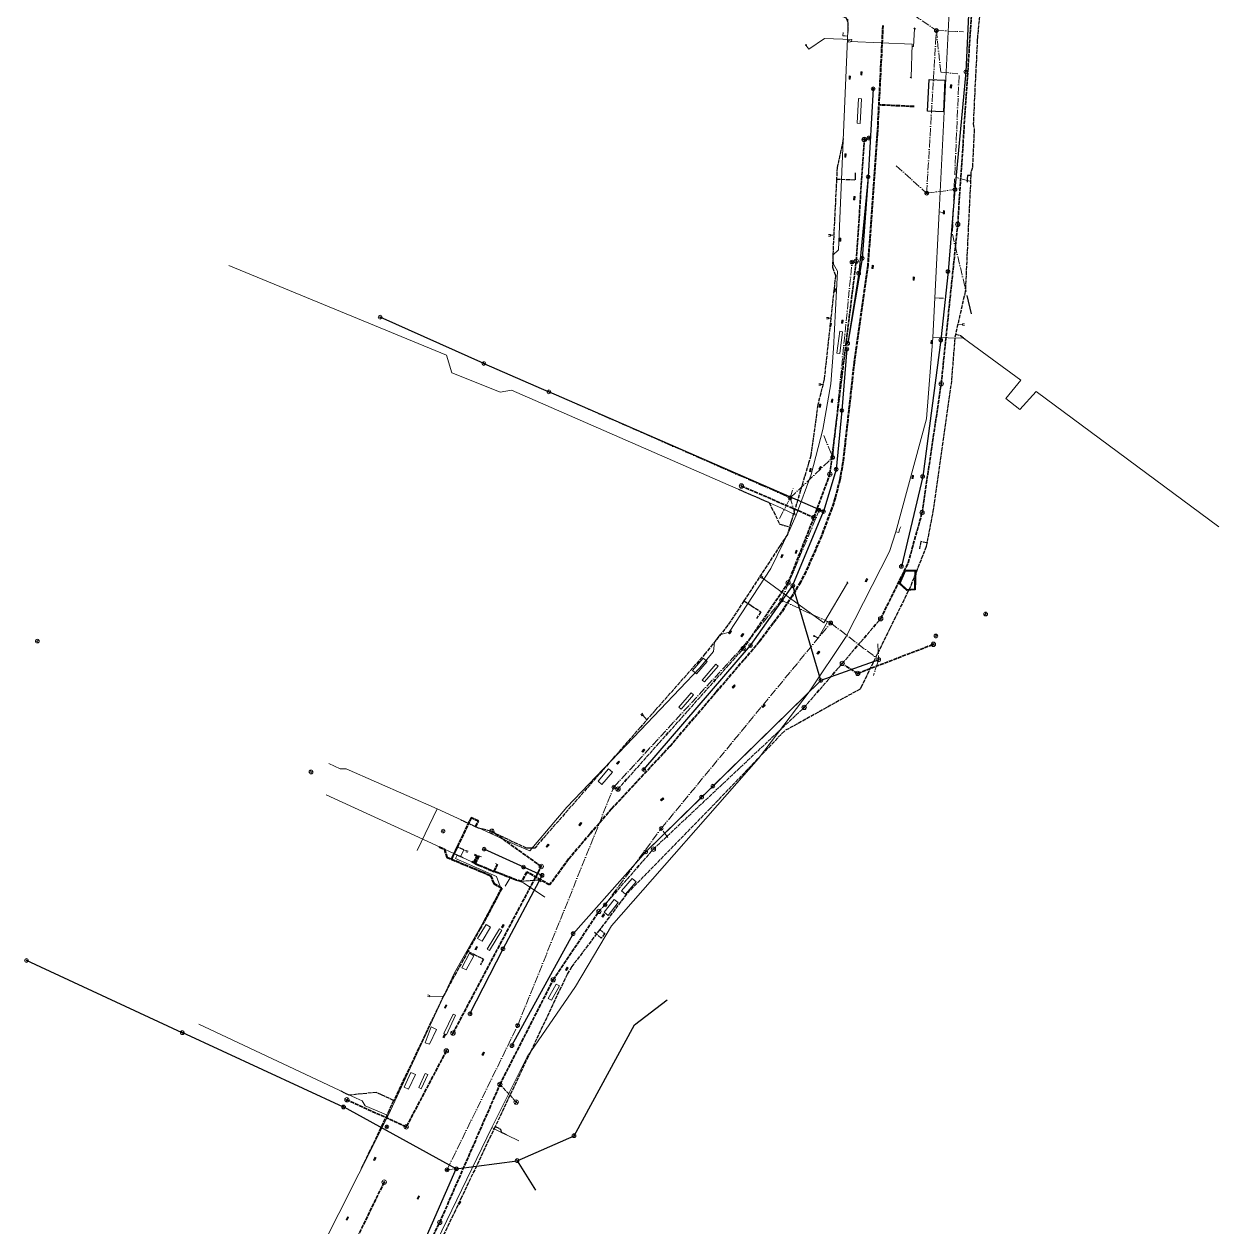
# Model space of a CAD drawing. Header units: metres. Extents: x 105014 to 106600, y 111320 to 118146.
# Drawn here: x 105423.8 to 105805.1, y 113601.3 to 113985.4 of the extents above; entities that cross this region are included whole.
import ezdxf

# ---------------------------------------------------------------- set-up
doc = ezdxf.new("R2010")
doc.units = ezdxf.units.M
doc.linetypes.add('DASHDOT', pattern=[3.556, 2.54, -0.508, 0, -0.508])
doc.linetypes.add('DASHED', pattern=[1.524, 1.27, -0.254])
for name, color, linetype, lineweight in [('35-RH-ACUE-DOMICILIARIA', 152, 'CONTINUOUS', 9), ('35-RH-ACUE-MATRIZ-PJ', 150, 'DASHED', 40), ('35-RH-ACUE-MENOR-EXIST', 151, 'CONTINUOUS', 13), ('35-RH-ACUE-MENOR-PROY', 5, 'DASHED', 25), ('35-RH-ACUE-PJ-POZOS', 30, 'CONTINUOUS', 30), ('35-RH-PLUV-COLECTOR', 96, 'CONTINUOUS', 30), ('35-RH-PLUV-NODOS', 94, 'CONTINUOUS', 13), ('35-RH-PLUV-RETIRO', 8, 'DASHDOT', 13), ('35-RH-SUDS-ZONAS', 92, 'CONTINUOUS', 20), ('36-RH-SAN-COLECTOR-PROY', 6, 'DASHED', 35), ('36-RH-SAN-POZOS', 216, 'CONTINUOUS', 13)]:
    doc.layers.add(name, color=color, linetype=linetype, lineweight=lineweight)

# ---------------------------------------------------------------- blocks, each defined once
blk = doc.blocks.new('POZO_SAN')
for p, q in [((-0.5, 0), (0.5, 0)), ((0, -0.5), (0, 0.5))]:
    blk.add_line(p, q)
blk.add_circle((0, 0), 0.7)
blk = doc.blocks.new('POZO_PLUV')
for p, q in [((-0.42, -0.42), (0.42, 0.42)), ((-0.42, 0.42), (0.42, -0.42))]:
    blk.add_line(p, q)
blk.add_circle((0, 0), 0.6)
blk = doc.blocks.new('SUMIDERO')
for p, q in [((-0.25, -0.2), (-0.25, 0.2)), ((0, -0.2), (0, 0.2)), ((0.25, -0.2), (0.25, 0.2))]:
    blk.add_line(p, q)
blk.add_lwpolyline([(-0.5, -0.2), (0.5, -0.2), (0.5, 0.2), (-0.5, 0.2)], close=True)

msp = doc.modelspace()

# ---------------------------------------------------------------- linework, layer by layer
at = {"layer": '35-RH-ACUE-DOMICILIARIA'}
for points in [[(105707.1296, 113978.2194), (105707.6283, 113978.2105), (105707.963, 113983.8531)], [(105707.7853, 113984.0289), (105708.1408, 113983.6773)], [(105707.8577, 113984.1021), (105708.2132, 113983.7506)], [(105674.2381, 113977.3358), (105679.1875, 113980.7401), (105687.9088, 113980.3917), (105687.8823, 113979.8049)], [(105686.7579, 113979.8558), (105686.4976, 113979.8676)], [(105687.3828, 113979.5927), (105686.7441, 113979.6322), (105686.7724, 113980.09), (105687.4111, 113980.0505)], [(105706.8437, 113968.305), (105707.1502, 113978.933), (105687.3973, 113979.8269)], [(105673.0639, 113978.6157), (105673.5639, 113978.6074)], [(105673.0656, 113978.7186), (105673.5655, 113978.7104)], [(105673.3139, 113978.6115), (105674.2381, 113977.3358)], [(105706.5935, 113968.4075), (105706.949, 113968.056)], [(105706.6659, 113968.4807), (105707.0214, 113968.1292)], [(105680.4652, 113918.1159), (105681.1051, 113918.1297), (105681.115, 113917.6712), (105680.4752, 113917.6573)], [(105681.11, 113917.9005), (105682.176, 113917.9088)], [(105679.8366, 113891.6963), (105680.4761, 113891.6702), (105680.4574, 113891.2119), (105679.8179, 113891.238)], [(105680.4668, 113891.441), (105681.2105, 113891.4027)], [(105723.2418, 113889.4289), (105721.7645, 113889.4876)], [(105723.8665, 113889.1606), (105723.2277, 113889.2), (105723.2559, 113889.6578), (105723.8947, 113889.6184)], [(105677.4104, 113870.4754), (105678.0501, 113870.495), (105678.0641, 113870.0365), (105677.4244, 113870.017)], [(105678.0571, 113870.2657), (105678.7023, 113870.2795)], [(105658.6554, 113809.0932), (105658.8431, 113808.956)], [(105658.9717, 113809.1388), (105659.4951, 113808.7706), (105659.2312, 113808.3954), (105658.7078, 113808.7636)], [(105659.3599, 113808.5782), (105679.0451, 113794.1897), (105686.5463, 113806.9834)], [(105686.4787, 113807.2241), (105686.6138, 113806.7427)], [(105686.5779, 113807.2519), (105686.7129, 113806.7705)], [(105679.4444, 113794.8707), (105680.1824, 113794.44), (105677.1725, 113789.2423), (105675.9099, 113789.9862)], [(105675.7715, 113790.2185), (105675.8444, 113789.7239)], [(105675.8734, 113790.2335), (105675.9463, 113789.7389)], [(105620.9708, 113765.2838), (105621.3955, 113764.805), (105621.0524, 113764.5006), (105620.6277, 113764.9794)], [(105621.224, 113764.6528), (105622.505, 113763.1602)], [(105552.6129, 113675.3593), (105553.2175, 113675.1493), (105553.067, 113674.716), (105552.4624, 113674.926)], [(105553.1423, 113674.9327), (105557.5117, 113674.8139)]]:
    msp.add_lwpolyline(points, dxfattribs=at)
at = {"layer": '35-RH-ACUE-MATRIZ-PJ'}
for points in [[(105697.8287, 113984.9241), (105696.0573, 113950.2069), (105693.0321, 113908.2907), (105688.6926, 113877.3888), (105685.1125, 113845.4534), (105684.0791, 113839.7835), (105682.6136, 113834.0328), (105681.6135, 113830.8334), (105678.2327, 113821.8919), (105673.2704, 113810.5282), (105671.5191, 113807.1561), (105668.874, 113802.6796), (105665.575, 113797.6684), (105658.3947, 113788.1043), (105629.7754, 113754.6465), (105611.2469, 113734.751), (105601.3153, 113723.1855), (105597.5168, 113718.6616), (105591.5028, 113710.4652), (105584.2576, 113714.5486), (105582.5302, 113711.598), (105580.9366, 113712.0232), (105573.79, 113714.76)], [(105707.8663, 113959.0118), (105696.5326, 113959.5223)], [(105567.8792, 113729.0581), (105568.7556, 113730.896), (105566.4178, 113731.9488), (105565.8301, 113730.7099), (105562.4288, 113723.5394), (105561.9999, 113722.6397), (105561.4245, 113721.4337), (105560.9459, 113720.4154), (105560.5375, 113719.5525), (105560.1398, 113718.7139)], [(105556.284, 113722.6314), (105557.9066, 113721.8478), (105558.7074, 113719.3102), (105560.1398, 113718.7139), (105572.6307, 113713.5169), (105573.6643, 113710.9346), (105574.9809, 113710.1845), (105576.1942, 113709.4931), (105570.1591, 113698.0099)], [(105567.78, 113717.33), (105566.7, 113717.84)], [(105567.3307, 113717.5422), (105568.3981, 113719.8027)], [(105567.556, 113720.1578), (105568.3981, 113719.8027)], [(105568.8876, 113719.8074), (105567.78, 113717.33)], [(105567.78, 113717.33), (105568.94, 113716.82)], [(105568.94, 113716.82), (105573.79, 113714.76)], [(105573.79, 113714.76), (105574.8273, 113717.0378)]]:
    msp.add_lwpolyline(points, dxfattribs=at)
at = {"layer": '35-RH-ACUE-MENOR-EXIST'}
for points in [[(105719.99, 114008.56), (105715.81, 113925.45)], [(105686.72, 113986.93), (105686.64, 113983.19)], [(105670.17, 113828.57), (105674.93, 113841.52), (105678.66, 113855.89), (105681.23, 113870.5), (105682.14, 113881.77), (105683.39, 113906.47), (105682.07, 113908.73), (105681.93, 113911.55), (105683.7, 113913.28), (105686.64, 113983.19)], [(105686.5736, 113981.5294), (105685.8636, 113981.5794), (105685.1036, 113981.5994), (105685.1436, 113982.6994)], [(105715.81, 113925.45), (105714.42, 113897.91)], [(105715.81, 113925.45), (105717.3, 113925.13)], [(105665.31, 113830.94), (105579.3, 113868.49), (105575.74, 113867.81), (105575.5162, 113867.8999), (105560.25, 113874.03), (105558.58, 113879.68), (105489.15, 113908.29)], [(105714.42, 113897.91), (105713.75, 113885.31)], [(105714.42, 113897.91), (105715.79, 113897.87), (105717.18, 113897.82)], [(105713.75, 113885.31), (105711.79, 113859.34), (105701.94, 113823.25)], [(105713.75, 113885.31), (105723.5798, 113885.1155), (105741.8419, 113871.6199), (105737.1197, 113865.8351), (105741.5893, 113862.263), (105746.7397, 113868.0005), (105805.1092, 113824.8659)], [(105670.17, 113828.57), (105665.31, 113830.94)], [(105585.14, 113721.42), (105596.99, 113735.31), (105620.49, 113759.88), (105639.28, 113779.72), (105643.82, 113784.98), (105644.09, 113787.95), (105645.77, 113790.3), (105648.75, 113791.19), (105662.1, 113811.48), (105668.2, 113823.96), (105670.17, 113828.57)], [(105701.94, 113823.25), (105699.93, 113816.96), (105686.17, 113789.85), (105674.38, 113772.16), (105658.11, 113750.83), (105611.21, 113697.46)], [(105701.94, 113823.25), (105702.96, 113823), (105703.2, 113824.02), (105703.6, 113824.84)], [(105521.02, 113749.27), (105524.67, 113747.6), (105526.57, 113747.6), (105555.57, 113734.74)], [(105520.1763, 113739.2158), (105550.9825, 113725.0615), (105566.7, 113717.84)], [(105555.57, 113734.74), (105549.241, 113721.4844)], [(105555.57, 113734.74), (105580.38, 113723.36)], [(105565.2517, 113721.13), (105564.1291, 113721.6512), (105563.0758, 113719.5052)], [(105565.4425, 113721.2691), (105564.9232, 113721.4881)], [(105580.38, 113723.36), (105585.14, 113721.42)], [(105561.9574, 113720.0117), (105561.4278, 113718.9125), (105574.49, 113713.17), (105576.05, 113709.09), (105574.77, 113706.34)], [(105565.2783, 113720.8797), (105564.759, 113721.0986)], [(105567.78, 113717.33), (105566.7, 113717.84)], [(105567.3307, 113717.5422), (105568.3981, 113719.8027)], [(105567.556, 113720.1578), (105568.3981, 113719.8027)], [(105568.8876, 113719.8074), (105567.78, 113717.33)], [(105568.8876, 113719.8074), (105569.7392, 113719.4252)], [(105567.78, 113717.33), (105568.94, 113716.82)], [(105568.94, 113716.82), (105573.79, 113714.76)], [(105573.79, 113714.76), (105574.8273, 113717.0378)], [(105573.79, 113714.76), (105578.95, 113712.78)], [(105574.8273, 113717.0378), (105574.1722, 113717.3354)], [(105577.33, 113710.1), (105578.95, 113712.78)], [(105578.95, 113712.78), (105583.15, 113711.18)], [(105583.15, 113711.18), (105590.0045, 113706.5572)], [(105540, 113636.84), (105561.09, 113682.42), (105574.77, 113706.34)], [(105611.21, 113697.46), (105599.8, 113678.01), (105584.34, 113655.64), (105573.02, 113633.03)], [(105529.74, 113642.39), (105479.52, 113665.98)], [(105540, 113636.84), (105532.65, 113639.95), (105531.68, 113641.55), (105529.74, 113642.39)], [(105441.41, 113466.5), (105473.37, 113515.91), (105498.73, 113554.96), (105530.56, 113618.27), (105540, 113636.84)], [(105573.02, 113633.03), (105534.82, 113554.05)], [(105573.02, 113633.03), (105574.24, 113632.38), (105581.7011, 113628.8021)]]:
    msp.add_lwpolyline(points, dxfattribs=at)
at = {"layer": '35-RH-ACUE-MENOR-PROY'}
for points in [[(105731.4187, 114016.7899), (105728.028, 113981.1086), (105727.9867, 113980.2826), (105727.8323, 113977.0842), (105726.6892, 113953.5314), (105726.9974, 113951.7182), (105726.4346, 113939.5222), (105725.9422, 113938.1362), (105725.9112, 113936.9908), (105724.1511, 113899.9751), (105720.7822, 113885.1644), (105719.7752, 113871.5093), (105713.9404, 113830.3574), (105711.698, 113818.5596), (105706.6499, 113805.7313), (105700.1008, 113792.4003), (105691.1917, 113774.2351), (105690.5942, 113773.0167), (105666.412, 113759.6328), (105642.7772, 113734.9224), (105616.0584, 113707.5833), (105607.4793, 113696.2024), (105598.5721, 113684.3861), (105597.0873, 113681.9335), (105574.088, 113633.3271), (105563.5035, 113610.9568), (105561.442, 113606.5999), (105550.5746, 113584.2198)], [(105670.7185, 113995.1084), (105673.6126, 113994.0082), (105675.8066, 113991.5964), (105681.2247, 113989.3521), (105682.7335, 113988.7282), (105686.1169, 113987.3257), (105686.6968, 113985.8471), (105686.6577, 113984.2981), (105686.6142, 113982.5772)], [(105685.199, 113948.8157), (105685.1211, 113948.0189), (105683.2478, 113939.5388), (105683.0668, 113935.868), (105681.87, 113911.5971), (105681.791, 113907.691), (105682.7291, 113905.0894), (105679.113, 113871.9547), (105677.1048, 113863.8135), (105674.8583, 113847.6011), (105674.1232, 113845.1245), (105672.8795, 113840.9345), (105668.8812, 113827.4635), (105668.5123, 113826.2214), (105668.0875, 113824.7897), (105667.3762, 113822.3931), (105665.0694, 113818.875), (105653.5006, 113801.2317), (105648.3547, 113793.3839), (105641.1803, 113784.362), (105625.1899, 113766.2083), (105620.4576, 113760.8358), (105586.7508, 113722.2743), (105585.43, 113722.2723), (105584.1651, 113722.2703), (105579.63, 113724.2951), (105572.585, 113727.669), (105568.8226, 113728.6179), (105567.8792, 113729.0581), (105563.2647, 113731.2124)], [(105683.0668, 113935.868), (105689.1321, 113935.6082), (105689.145, 113936.808), (105689.1581, 113937.808)], [(105725.9101, 113936.9954), (105724.8583, 113937.0528), (105724.7979, 113935.8543), (105724.7476, 113934.8554)], [(105720.7822, 113885.1644), (105719.7752, 113871.5093), (105713.9404, 113830.3574), (105711.925, 113819.7536)], [(105721.0522, 113886.3514), (105722.6015, 113885.9281), (105723.979, 113884.8397)], [(105651.8065, 113836.7978), (105661.5541, 113832.5749), (105664.9196, 113825.709), (105666.4898, 113825.2533), (105668.0875, 113824.7897)], [(105711.9245, 113819.7537), (105709.9511, 113820.1022), (105709.4956, 113817.7547)], [(105653.5006, 113801.2317), (105655.846, 113799.7002), (105658.9194, 113797.6933), (105657.5192, 113795.5654)], [(105567.8792, 113729.0581), (105568.7556, 113730.896), (105566.4178, 113731.9488), (105565.8301, 113730.7099), (105562.4288, 113723.5394), (105561.9999, 113722.6397), (105561.4245, 113721.4337), (105560.9459, 113720.4154), (105560.5375, 113719.5525), (105560.1398, 113718.7139)], [(105556.284, 113722.6314), (105557.9066, 113721.8478), (105558.7074, 113719.3102), (105560.1398, 113718.7139), (105572.6307, 113713.5169), (105573.6643, 113710.9346), (105574.9809, 113710.1845), (105576.1942, 113709.4931), (105569.3208, 113696.415), (105565.4379, 113689.3217), (105557.6577, 113675.109), (105541.7115, 113641.6059), (105540.2593, 113638.5547), (105534.938, 113627.3735), (105534.1398, 113625.6976), (105532.6749, 113622.6199), (105531.245, 113619.6135)], [(105564.1291, 113721.6512), (105561.9999, 113722.6397)], [(105563.9209, 113719.0977), (105562.6728, 113719.6598), (105560.9459, 113720.4154)], [(105588.7673, 113711.5188), (105588.0638, 113712.0431), (105582.5302, 113711.598), (105580.9366, 113712.0232), (105574.8882, 113714.322)], [(105607.4735, 113696.2038), (105609.0872, 113695.0223), (105607.9822, 113693.5383), (105605.6756, 113695.4071)], [(105565.4379, 113689.3217), (105567.1203, 113688.4695), (105570.3653, 113686.8256), (105569.3903, 113684.8525)], [(105541.7115, 113641.6059), (105537.7904, 113643.4839), (105536.2026, 113644.244), (105527.5166, 113643.3648), (105524.9476, 113644.6186)], [(105574.088, 113633.3271), (105575.7635, 113632.5444), (105576.0108, 113631.5313), (105577.6019, 113630.7514)]]:
    msp.add_lwpolyline(points, dxfattribs=at)
at = {"layer": '35-RH-ACUE-PJ-POZOS'}
for points in [[(105712.5832, 113967.6513), (105717.6781, 113967.4231), (105717.2257, 113957.3232), (105712.1308, 113957.5515), (105712.5832, 113967.6513)], [(105708.3978, 113811.0234), (105708.1848, 113804.6553), (105705.4538, 113804.4418), (105703.0439, 113806.7566), (105704.8918, 113811.1009), (105708.3978, 113811.0234)], [(105708.0878, 113810.7302), (105707.8939, 113804.9335), (105705.5646, 113804.7514), (105703.401, 113806.8296), (105705.0883, 113810.7965), (105708.0878, 113810.7302)]]:
    msp.add_lwpolyline(points, close=True, dxfattribs=at)
at = {"layer": '35-RH-PLUV-COLECTOR'}
for points in [[(105725.6853, 113999.9349), (105724.299, 113970.1352)], [(105725.6853, 113999.9349), (105724.299, 113970.1352)], [(105724.299, 113970.1352), (105720.863, 113932.5512)], [(105724.299, 113970.1352), (105720.863, 113932.5512)], [(105694.7454, 113964.6758), (105693.133, 113936.5623)], [(105694.7454, 113964.6758), (105693.133, 113936.5623)], [(105693.133, 113936.5623), (105690.1407, 113905.7712)], [(105693.133, 113936.5623), (105691.2616, 113910.5455)], [(105720.863, 113932.5512), (105718.6586, 113906.3722)], [(105720.863, 113932.5512), (105718.6586, 113906.3722)], [(105691.2616, 113910.5455), (105686.6223, 113883.4191)], [(105718.6586, 113906.3722), (105716.3329, 113884.4936)], [(105718.6586, 113906.3722), (105716.3329, 113884.4936)], [(105690.1407, 113905.7712), (105686.6223, 113883.4191)], [(105726.1328, 113892.8713), (105724.7449, 113898.6403)], [(105570.499, 113876.958), (105537.403, 113891.757)], [(105716.3329, 113884.4936), (105710.5662, 113840.8814)], [(105716.3329, 113884.4936), (105710.5662, 113840.8814)], [(105686.3695, 113881.6099), (105684.7763, 113861.9477)], [(105686.3695, 113881.6099), (105684.7763, 113861.9477)], [(105570.499, 113876.958), (105591.263, 113867.946)], [(105678.8907, 113829.6959), (105591.26, 113867.94)], [(105678.8907, 113829.6959), (105591.26, 113867.94)], [(105684.7763, 113861.9477), (105682.9487, 113843.1777)], [(105684.7763, 113861.9477), (105682.9487, 113843.1777)], [(105682.9487, 113843.1777), (105678.8907, 113829.6959)], [(105682.9487, 113843.1777), (105678.8907, 113829.6959)], [(105710.5662, 113840.8814), (105703.7608, 113812.2054)], [(105710.5662, 113840.8814), (105703.7608, 113812.2054)], [(105669.1241, 113806.1756), (105678.8907, 113829.6959)], [(105669.1241, 113806.1756), (105678.8907, 113829.6959)], [(105655.6338, 113786.917), (105669.1241, 113806.0534)], [(105655.6338, 113786.917), (105669.1241, 113806.0534)], [(105678.0553, 113775.7825), (105669.1241, 113806.0534)], [(105678.0553, 113775.7825), (105669.1241, 113806.0534)], [(105621.531, 113747.3134), (105655.6338, 113786.917)], [(105621.531, 113747.3134), (105655.6338, 113786.917)], [(105696.5136, 113782.4011), (105678.0553, 113775.7825)], [(105696.5136, 113782.4011), (105678.0553, 113775.7825)], [(105640.0359, 113738.5359), (105678.0475, 113775.7752)], [(105643.6076, 113742.035), (105678.0475, 113775.7752)], [(105622.1778, 113721.0406), (105643.6076, 113742.035)], [(105622.1778, 113721.0406), (105640.0359, 113738.5359)], [(105589.3404, 113713.405), (105570.5856, 113721.9247)], [(105589.3404, 113713.405), (105570.5856, 113721.9247)], [(105598.9813, 113694.9142), (105622.1778, 113721.0406)], [(105598.9813, 113694.9142), (105622.1778, 113721.0406)], [(105576.6181, 113690.1036), (105589.0746, 113713.5441)], [(105576.6181, 113690.1036), (105589.0746, 113713.5441)], [(105579.4701, 113659.1749), (105598.9813, 113694.9142)], [(105579.4701, 113659.1749), (105598.9813, 113694.9142)], [(105566.0728, 113669.3239), (105576.6181, 113690.1036)], [(105566.0728, 113669.3239), (105576.6181, 113690.1036)], [(105474.253, 113663.302), (105424.525, 113686.356)], [(105618.601, 113665.832), (105629.0252, 113673.8315)], [(105599.273, 113630.413), (105618.601, 113665.832)], [(105525.7455, 113639.5766), (105474.24, 113663.34)], [(105561.7027, 113619.8316), (105525.7464, 113639.5787)], [(105561.7027, 113619.8316), (105525.7464, 113639.5787)], [(105581.102, 113622.422), (105599.273, 113630.413)], [(105561.7027, 113619.8316), (105581.102, 113622.422)], [(105581.102, 113622.422), (105586.9883, 113613.0255)], [(105550.6656, 113594.873), (105561.7027, 113619.8316)], [(105550.6656, 113594.873), (105561.7027, 113619.8316)]]:
    msp.add_lwpolyline(points, dxfattribs=at)
at = {"layer": '35-RH-PLUV-RETIRO'}
for points in [[(105698.3937, 113994.7962), (105714.9158, 113983.2909)], [(105711.8169, 113931.3642), (105714.9158, 113983.2909)], [(105716.3125, 113970.056), (105714.9158, 113983.2909), (105723.544, 113982.869)], [(105716.3505, 113969.9679), (105721.7245, 113969.498)], [(105722.165, 113968.967), (105720.7935, 113936.843)], [(105702.1468, 113940.1018), (105711.8169, 113931.3642), (105722.2766, 113932.7061)], [(105720.749, 113935.9197), (105720.0679, 113919.1771)], [(105725.6348, 113935.2389), (105721.2185, 113936.358)], [(105720.024, 113918.263), (105724.4265, 113899.964)], [(105681.8338, 113846.9763), (105688.0166, 113909.3515)], [(105591.263, 113867.946), (105668.277, 113834.0568)], [(105678.9832, 113853.936), (105681.8338, 113846.9763)], [(105668.277, 113834.0568), (105681.8338, 113846.9763)], [(105664.8771, 113827.4745), (105668.277, 113834.0568), (105669.2852, 113837.2572)], [(105669.8868, 113828.5134), (105668.277, 113834.0568), (105668.277, 113834.0568)], [(105611.9851, 113741.7106), (105652.6415, 113785.866), (105665.478, 113801.394), (105677.5372, 113830.1205)], [(105681.1818, 113794.1267), (105665.478, 113801.394)], [(105627.0832, 113728.4922), (105681.1818, 113794.1267)], [(105681.1818, 113794.1267), (105695.8385, 113782.9174)], [(105696.204, 113787.436), (105696.4615, 113783.2494)], [(105696.2444, 113781.595), (105694.815, 113777.315)], [(105581.2967, 113665.5756), (105611.9851, 113741.7106)], [(105609.1964, 113704.1387), (105627.0832, 113728.4922)], [(105629.1943, 113725.6525), (105627.0832, 113728.4922)], [(105558.7323, 113619.5042), (105581.2967, 113665.5756)], [(105558.7323, 113619.5042), (105561.7027, 113619.8316)]]:
    msp.add_lwpolyline(points, dxfattribs=at)
at = {"layer": '35-RH-SUDS-ZONAS'}
for points in [[(105691.0087, 113961.5027), (105690.5617, 113953.6588), (105689.6631, 113953.71), (105690.1101, 113961.5539), (105691.0087, 113961.5027)], [(105691.0087, 113961.5027), (105690.5617, 113953.6588), (105689.6631, 113953.71), (105690.1101, 113961.5539), (105691.0087, 113961.5027)], [(105691.0087, 113961.5027), (105690.5617, 113953.6588), (105689.6631, 113953.71), (105690.1101, 113961.5539), (105691.0087, 113961.5027)], [(105691.0087, 113961.5027), (105690.5617, 113953.6588), (105689.6631, 113953.71), (105690.1101, 113961.5539), (105691.0087, 113961.5027)], [(105684.9787, 113887.1361), (105684.0715, 113880.1951), (105683.1791, 113880.3118), (105684.0862, 113887.2527), (105684.9787, 113887.1361)], [(105684.9787, 113887.1361), (105684.0715, 113880.1951), (105683.1791, 113880.3118), (105684.0862, 113887.2527), (105684.9787, 113887.1361)], [(105684.9787, 113887.1361), (105684.0715, 113880.1951), (105683.1791, 113880.3118), (105684.0862, 113887.2527), (105684.9787, 113887.1361)], [(105684.9787, 113887.1361), (105684.0715, 113880.1951), (105683.1791, 113880.3118), (105684.0862, 113887.2527), (105684.9787, 113887.1361)], [(105641.7461, 113781.8165), (105640.5314, 113782.8578), (105637.1421, 113778.9141), (105638.3552, 113777.8716), (105641.7461, 113781.8165)], [(105641.7461, 113781.8165), (105640.5314, 113782.8578), (105637.1421, 113778.9141), (105638.3552, 113777.8716), (105641.7461, 113781.8165)], [(105641.7461, 113781.8165), (105640.5314, 113782.8578), (105637.1421, 113778.9141), (105638.3552, 113777.8716), (105641.7461, 113781.8165)], [(105641.7461, 113781.8165), (105640.5314, 113782.8578), (105637.1421, 113778.9141), (105638.3552, 113777.8716), (105641.7461, 113781.8165)], [(105645.2616, 113780.3822), (105640.8896, 113775.2973), (105640.2071, 113775.884), (105644.5788, 113780.9685), (105645.2616, 113780.3822)], [(105645.2616, 113780.3822), (105640.8896, 113775.2973), (105640.2071, 113775.884), (105644.5788, 113780.9685), (105645.2616, 113780.3822)], [(105645.2616, 113780.3822), (105640.8896, 113775.2973), (105640.2071, 113775.884), (105644.5788, 113780.9685), (105645.2616, 113780.3822)], [(105645.2616, 113780.3822), (105640.8896, 113775.2973), (105640.2071, 113775.884), (105644.5788, 113780.9685), (105645.2616, 113780.3822)], [(105636.6871, 113771.7889), (105632.7761, 113767.2388), (105633.4586, 113766.6521), (105637.3697, 113771.2022), (105636.6871, 113771.7889)], [(105636.6871, 113771.7889), (105632.7761, 113767.2388), (105633.4586, 113766.6521), (105637.3697, 113771.2022), (105636.6871, 113771.7889)], [(105636.6871, 113771.7889), (105632.7761, 113767.2388), (105633.4586, 113766.6521), (105637.3697, 113771.2022), (105636.6871, 113771.7889)], [(105636.6871, 113771.7889), (105632.7761, 113767.2388), (105633.4586, 113766.6521), (105637.3697, 113771.2022), (105636.6871, 113771.7889)], [(105608.1604, 113742.5325), (105606.9473, 113743.575), (105610.3365, 113747.5187), (105611.5499, 113746.4758), (105608.1604, 113742.5325)], [(105617.8671, 113712.5521), (105619.089, 113711.4983), (105615.6639, 113707.5856), (105614.4306, 113708.6073), (105617.8671, 113712.5521)], [(105617.8671, 113712.5521), (105619.089, 113711.4983), (105615.6639, 113707.5856), (105614.4306, 113708.6073), (105617.8671, 113712.5521)], [(105617.8671, 113712.5521), (105619.089, 113711.4983), (105615.6639, 113707.5856), (105614.4306, 113708.6073), (105617.8671, 113712.5521)], [(105617.8671, 113712.5521), (105619.089, 113711.4983), (105615.6639, 113707.5856), (105614.4306, 113708.6073), (105617.8671, 113712.5521)], [(105612.0865, 113705.8517), (105613.3477, 113704.8647), (105610.1427, 113700.7698), (105608.8827, 113701.7561), (105612.0865, 113705.8517)], [(105612.0866, 113705.8516), (105613.3478, 113704.8646), (105610.1429, 113700.7697), (105608.8828, 113701.756), (105612.0866, 113705.8516)], [(105612.0866, 113705.8516), (105613.3478, 113704.8646), (105610.1429, 113700.7697), (105608.8828, 113701.756), (105612.0866, 113705.8516)], [(105569.9395, 113692.5413), (105572.6031, 113696.9595), (105571.2573, 113697.8193), (105568.4853, 113693.4186), (105569.9395, 113692.5413)], [(105569.9395, 113692.5413), (105572.6031, 113696.9595), (105571.2573, 113697.8193), (105568.4853, 113693.4186), (105569.9395, 113692.5413)], [(105569.9395, 113692.5413), (105572.6031, 113696.9595), (105571.2573, 113697.8193), (105568.4853, 113693.4186), (105569.9395, 113692.5413)], [(105569.9395, 113692.5413), (105572.6031, 113696.9595), (105571.2573, 113697.8193), (105568.4853, 113693.4186), (105569.9395, 113692.5413)], [(105576.2842, 113696.0584), (105572.3557, 113689.5685), (105571.5715, 113690.0101), (105575.5, 113696.5), (105576.2842, 113696.0584)], [(105576.2842, 113696.0584), (105572.3557, 113689.5685), (105571.5715, 113690.0101), (105575.5, 113696.5), (105576.2842, 113696.0584)], [(105563.4445, 113683.9788), (105565.8899, 113688.6798), (105567.2777, 113687.8867), (105564.8067, 113683.3489), (105563.4445, 113683.9788)], [(105563.4445, 113683.9788), (105565.8899, 113688.6798), (105567.2777, 113687.8867), (105564.8067, 113683.3489), (105563.4445, 113683.9788)], [(105563.4445, 113683.9788), (105565.8899, 113688.6798), (105567.2777, 113687.8867), (105564.8067, 113683.3489), (105563.4445, 113683.9788)], [(105563.4445, 113683.9788), (105565.8899, 113688.6798), (105567.2777, 113687.8867), (105564.8067, 113683.3489), (105563.4445, 113683.9788)], [(105593.5464, 113678.8026), (105594.5977, 113678.2214), (105592.0819, 113673.6705), (105591.0134, 113674.2195), (105593.5464, 113678.8026)], [(105593.5464, 113678.8026), (105594.5977, 113678.2214), (105592.0819, 113673.6705), (105591.0134, 113674.2195), (105593.5464, 113678.8026)], [(105593.5464, 113678.8026), (105594.5977, 113678.2214), (105592.0819, 113673.6705), (105591.0134, 113674.2195), (105593.5464, 113678.8026)], [(105593.5464, 113678.8026), (105594.5977, 113678.2214), (105592.0819, 113673.6705), (105591.0134, 113674.2195), (105593.5464, 113678.8026)], [(105561.4987, 113668.8478), (105558.5444, 113662.6726), (105557.728, 113663.0512), (105560.6955, 113669.2412), (105561.4987, 113668.8478)], [(105561.4987, 113668.8478), (105558.5444, 113662.6726), (105557.728, 113663.0512), (105560.6955, 113669.2412), (105561.4987, 113668.8478)], [(105561.4987, 113668.8478), (105558.5444, 113662.6726), (105557.728, 113663.0512), (105560.6955, 113669.2412), (105561.4987, 113668.8478)], [(105561.4987, 113668.8478), (105558.5444, 113662.6726), (105557.728, 113663.0512), (105560.6955, 113669.2412), (105561.4987, 113668.8478)], [(105553.166, 113659.6004), (105551.7417, 113660.0964), (105553.7021, 113665.146), (105555.4094, 113664.3144), (105553.166, 113659.6004)], [(105548.6793, 113649.9489), (105546.4955, 113645.2291), (105545.0438, 113645.9006), (105547.2273, 113650.6208), (105548.6793, 113649.9489)], [(105548.6793, 113649.9489), (105546.4955, 113645.2291), (105545.0438, 113645.9006), (105547.2273, 113650.6208), (105548.6793, 113649.9489)], [(105548.6793, 113649.9489), (105546.4955, 113645.2291), (105545.0438, 113645.9006), (105547.2273, 113650.6208), (105548.6793, 113649.9489)], [(105548.6793, 113649.9489), (105546.4955, 113645.2291), (105545.0438, 113645.9006), (105547.2273, 113650.6208), (105548.6793, 113649.9489)], [(105551.8141, 113650.2984), (105549.7103, 113645.7625), (105550.5268, 113645.3839), (105552.6305, 113649.9197), (105551.8141, 113650.2984)], [(105551.8141, 113650.2984), (105549.7103, 113645.7625), (105550.5268, 113645.3839), (105552.6305, 113649.9197), (105551.8141, 113650.2984)], [(105551.8141, 113650.2984), (105549.7103, 113645.7625), (105550.5268, 113645.3839), (105552.6305, 113649.9197), (105551.8141, 113650.2984)], [(105551.8141, 113650.2984), (105549.7103, 113645.7625), (105550.5268, 113645.3839), (105552.6305, 113649.9197), (105551.8141, 113650.2984)]]:
    msp.add_lwpolyline(points, close=True, dxfattribs=at)
at = {"layer": '36-RH-SAN-COLECTOR-PROY'}
for points in [[(105721.75, 113921.41), (105726.2618, 113990.1802)], [(105689.3376, 113909.6837), (105691.9377, 113948.4747)], [(105716.4667, 113870.4904), (105721.75, 113921.41)], [(105680.9228, 113841.6324), (105689.3405, 113909.7153)], [(105710.37, 113829.38), (105716.4667, 113870.4904)], [(105675.8474, 113827.7926), (105680.9228, 113841.6324)], [(105652.6353, 113837.9013), (105675.849, 113827.7964)], [(105705.9173, 113813.3054), (105710.37, 113829.38)], [(105667.6129, 113806.9352), (105675.8474, 113827.7926)], [(105697.1418, 113795.4714), (105705.9173, 113813.3054)], [(105653.2958, 113785.9306), (105667.6129, 113806.9352)], [(105684.9032, 113781.2084), (105697.1418, 113795.4714)], [(105689.8164, 113778.0145), (105713.987, 113787.302)], [(105613.3133, 113741.1), (105653.2958, 113785.9306)], [(105672.7398, 113767.1755), (105684.9032, 113781.2084)], [(105689.8164, 113778.0145), (105685.6885, 113780.5672)], [(105624.6044, 113721.9072), (105672.7398, 113767.1755)], [(105588.8137, 113716.3643), (105573.0604, 113727.6312)], [(105607.2408, 113702.0388), (105624.6044, 113721.9072)], [(105560.6606, 113663.1738), (105588.8137, 113716.3643)], [(105592.6543, 113680.2102), (105607.2408, 113702.0388)], [(105575.65, 113646.8), (105592.6543, 113680.2102)], [(105558.5294, 113657.481), (105545.5655, 113632.8785)], [(105556.4097, 113602.7171), (105575.65, 113646.8)], [(105575.646, 113646.801), (105580.886, 113641.102)], [(105545.7179, 113633.21), (105526.8158, 113641.8876)], [(105538.6852, 113615.5815), (105524.6682, 113586.7637)], [(105535.2245, 113560.293), (105556.4097, 113602.7171)]]:
    msp.add_lwpolyline(points, dxfattribs=at)

# ---------------------------------------------------------------- block references
at = {"layer": '35-RH-PLUV-NODOS'}
for p in [(105714.9158, 113983.2909), (105714.9158, 113983.2909), (105693.3751, 113948.9813), (105711.8169, 113931.3642), (105711.8169, 113931.3642), (105688.0166, 113909.3515), (105681.8338, 113846.9763), (105681.8338, 113846.9763), (105668.277, 113834.0568), (105668.277, 113834.0568), (105677.5372, 113830.1205), (105665.478, 113801.394), (105681.1818, 113794.1267), (105611.9851, 113741.7106), (105627.0832, 113728.4922), (105627.0832, 113728.4922), (105583.1803, 113716.1839), (105609.1964, 113704.1387), (105609.1964, 113704.1387), (105581.2967, 113665.5756), (105539.5596, 113633.2175), (105558.7323, 113619.5042)]:
    msp.add_blockref('POZO_PLUV', p, dxfattribs=at)
for name, p, rotation in [('SUMIDERO', (105687.2914, 113968.2755), 266.6), ('SUMIDERO', (105691.0083, 113969.5828), 266.6), ('SUMIDERO', (105691.0083, 113969.5828), 266.6), ('POZO_PLUV', (105724.299, 113970.1352), 255), ('POZO_PLUV', (105724.299, 113970.1352), 255), ('POZO_PLUV', (105694.7454, 113964.6758), 255), ('POZO_PLUV', (105694.7454, 113964.6758), 255), ('POZO_PLUV', (105694.7454, 113964.6758), 176.6), ('POZO_PLUV', (105694.7454, 113964.6758), 176.6), ('SUMIDERO', (105719.6076, 113965.4282), 266.6), ('SUMIDERO', (105719.6076, 113965.4282), 266.6), ('SUMIDERO', (105719.6076, 113965.4282), 266.6), ('SUMIDERO', (105685.9071, 113943.3744), 266.7), ('SUMIDERO', (105685.9094, 113943.3832), 266.6), ('POZO_PLUV', (105693.133, 113936.5623), 255), ('POZO_PLUV', (105693.133, 113936.5623), 255), ('POZO_PLUV', (105720.861, 113932.5267), 255), ('POZO_PLUV', (105720.861, 113932.5267), 255), ('SUMIDERO', (105688.7387, 113929.7579), 266.6), ('SUMIDERO', (105688.7387, 113929.7579), 266.6), ('SUMIDERO', (105688.7387, 113929.7579), 266.6), ('SUMIDERO', (105717.3387, 113925.265), 266.6), ('SUMIDERO', (105717.3387, 113925.265), 266.6), ('SUMIDERO', (105717.3387, 113925.265), 266.6), ('SUMIDERO', (105684.2416, 113916.5045), 266.3), ('SUMIDERO', (105684.2416, 113916.5045), 266.3), ('POZO_PLUV', (105691.2616, 113910.5455), 255), ('POZO_PLUV', (105690.1407, 113905.7712), 255), ('SUMIDERO', (105694.5821, 113907.8045), 265), ('SUMIDERO', (105694.5821, 113907.8045), 265), ('POZO_PLUV', (105718.6586, 113906.3722), 255), ('POZO_PLUV', (105718.6586, 113906.3722), 255), ('SUMIDERO', (105707.7176, 113904.1082), 264.9), ('SUMIDERO', (105707.7176, 113904.1082), 264.9), ('SUMIDERO', (105707.7176, 113904.1082), 264.9), ('SUMIDERO', (105682.4951, 113900.3479), 263.5), ('POZO_PLUV', (105537.403, 113891.757), 250), ('SUMIDERO', (105684.9369, 113890.3202), 263.5), ('SUMIDERO', (105684.9369, 113890.3202), 263.5), ('SUMIDERO', (105684.9369, 113890.3202), 263.5), ('SUMIDERO', (105681.1496, 113889.3076), 263.5), ('SUMIDERO', (105681.1496, 113889.3076), 263.5), ('POZO_PLUV', (105686.6223, 113883.4191), 255), ('POZO_PLUV', (105686.6223, 113883.4191), 255), ('SUMIDERO', (105713.383, 113883.8027), 261.8), ('SUMIDERO', (105713.383, 113883.8027), 261.8), ('SUMIDERO', (105713.383, 113883.8027), 261.8), ('POZO_PLUV', (105716.3329, 113884.4936), 255), ('POZO_PLUV', (105716.3329, 113884.4936), 255), ('POZO_PLUV', (105686.3695, 113881.6099), 255), ('POZO_PLUV', (105686.3695, 113881.6099), 255), ('POZO_PLUV', (105570.499, 113876.958), 250), ('POZO_PLUV', (105591.26, 113867.94), 250), ('SUMIDERO', (105677.7954, 113863.5101), 262.5), ('SUMIDERO', (105677.7954, 113863.5101), 262.5), ('SUMIDERO', (105677.7954, 113863.5101), 262.5), ('SUMIDERO', (105681.6399, 113865.0754), 261.9), ('SUMIDERO', (105681.6399, 113865.0754), 261.9), ('SUMIDERO', (105681.6399, 113865.0754), 261.9), ('POZO_PLUV', (105684.7763, 113861.9477), 255), ('POZO_PLUV', (105684.7763, 113861.9477), 255), ('SUMIDERO', (105674.7178, 113842.9404), 260.3), ('SUMIDERO', (105677.8749, 113843.5851), 238.7), ('SUMIDERO', (105677.8749, 113843.5851), 238.7), ('POZO_PLUV', (105682.9487, 113843.1777), 255), ('POZO_PLUV', (105682.9487, 113843.1777), 255), ('SUMIDERO', (105707.3879, 113840.7638), 261.5), ('SUMIDERO', (105707.3879, 113840.7638), 261.5), ('SUMIDERO', (105707.3879, 113840.7638), 261.5), ('POZO_PLUV', (105710.5662, 113840.8814), 255), ('POZO_PLUV', (105710.5662, 113840.8814), 255), ('POZO_PLUV', (105678.8907, 113829.6959), 241), ('POZO_PLUV', (105678.8907, 113829.6959), 241), ('SUMIDERO', (105665.6298, 113815.4775), 245.4), ('SUMIDERO', (105665.6298, 113815.4775), 245.4), ('SUMIDERO', (105665.6298, 113815.4775), 245.4), ('SUMIDERO', (105670.1847, 113816.8023), 249.2), ('SUMIDERO', (105670.1847, 113816.8023), 249.2), ('SUMIDERO', (105670.1847, 113816.8023), 249.2), ('POZO_PLUV', (105703.7608, 113812.2054), 344.8), ('POZO_PLUV', (105703.7608, 113812.2054), 344.8), ('POZO_PLUV', (105703.7608, 113812.2054), 255), ('POZO_PLUV', (105703.7608, 113812.2054), 255), ('POZO_PLUV', (105669.1241, 113806.0534), 241), ('POZO_PLUV', (105669.1241, 113806.0534), 241), ('SUMIDERO', (105692.6168, 113807.7545), 246), ('SUMIDERO', (105692.6168, 113807.7545), 246), ('SUMIDERO', (105692.6168, 113807.7545), 246), ('POZO_PLUV', (105730.66, 113796.977), 241), ('SUMIDERO', (105649.0939, 113791.1594), 230.2), ('SUMIDERO', (105649.0939, 113791.1594), 230.2), ('SUMIDERO', (105649.0939, 113791.1594), 230.2), ('SUMIDERO', (105653.022, 113790.2556), 231.2), ('SUMIDERO', (105653.022, 113790.2556), 231.2), ('SUMIDERO', (105653.022, 113790.2556), 231.2), ('POZO_PLUV', (105714.772, 113789.951), 241), ('POZO_PLUV', (105427.97, 113788.345), 250), ('POZO_PLUV', (105655.6338, 113786.917), 241), ('POZO_PLUV', (105655.6338, 113786.917), 241), ('SUMIDERO', (105677.24, 113784.6163), 46.9), ('SUMIDERO', (105677.24, 113784.6163), 46.9), ('SUMIDERO', (105677.24, 113784.6163), 46.9), ('POZO_PLUV', (105696.5136, 113782.4011), 241), ('POZO_PLUV', (105678.0553, 113775.7825), 241), ('POZO_PLUV', (105678.0553, 113775.7825), 241), ('SUMIDERO', (105650.2747, 113773.8503), 47.4), ('SUMIDERO', (105650.2747, 113773.8503), 47.4), ('SUMIDERO', (105650.2747, 113773.8503), 47.4), ('SUMIDERO', (105659.8027, 113767.5856), 43.5), ('SUMIDERO', (105659.8027, 113767.5856), 43.5), ('SUMIDERO', (105659.8027, 113767.5856), 43.5), ('SUMIDERO', (105621.4176, 113753.3492), 229.2), ('SUMIDERO', (105621.4176, 113753.3492), 229.2), ('SUMIDERO', (105621.4176, 113753.3492), 229.2), ('SUMIDERO', (105613.3677, 113749.52), 229.2), ('SUMIDERO', (105613.3677, 113749.52), 229.2), ('SUMIDERO', (105613.3677, 113749.52), 229.2), ('POZO_PLUV', (105515.338, 113746.557), 250), ('POZO_PLUV', (105621.531, 113747.3134), 319.2), ('POZO_PLUV', (105621.531, 113747.3134), 319.2), ('POZO_PLUV', (105621.531, 113747.3134), 241), ('POZO_PLUV', (105621.531, 113747.3134), 241), ('POZO_PLUV', (105643.6076, 113742.035), 241), ('SUMIDERO', (105627.4013, 113737.8151), 223.5), ('SUMIDERO', (105627.4013, 113737.8151), 223.5), ('SUMIDERO', (105627.4013, 113737.8151), 223.5), ('POZO_PLUV', (105640.0359, 113738.5359), 241), ('SUMIDERO', (105601.2865, 113729.9091), 229.6), ('SUMIDERO', (105601.2865, 113729.9091), 229.6), ('SUMIDERO', (105601.2865, 113729.9091), 229.6), ('POZO_PLUV', (105557.484, 113727.682), 250), ('POZO_PLUV', (105570.5856, 113721.9247), 241), ('POZO_PLUV', (105570.5856, 113721.9247), 241), ('SUMIDERO', (105590.8205, 113723.0149), 229.6), ('POZO_PLUV', (105622.1778, 113721.0406), 241), ('POZO_PLUV', (105622.1778, 113721.0406), 241), ('POZO_PLUV', (105589.0771, 113713.5488), 241), ('POZO_PLUV', (105589.0771, 113713.5488), 241), ('SUMIDERO', (105608.5779, 113700.7105), 52.3), ('SUMIDERO', (105608.5779, 113700.7105), 52.3), ('SUMIDERO', (105608.5779, 113700.7105), 52.3), ('SUMIDERO', (105576.5517, 113697.3377), 237.5), ('SUMIDERO', (105576.5517, 113697.3377), 237.5), ('SUMIDERO', (105576.5517, 113697.3377), 237.5), ('POZO_PLUV', (105598.9813, 113694.9142), 241), ('POZO_PLUV', (105598.9813, 113694.9142), 241), ('SUMIDERO', (105568.0751, 113690.2451), 240), ('SUMIDERO', (105568.0751, 113690.2451), 240), ('SUMIDERO', (105568.0751, 113690.2451), 240), ('POZO_PLUV', (105576.6181, 113690.1036), 241), ('POZO_PLUV', (105576.6181, 113690.1036), 241), ('POZO_PLUV', (105424.525, 113686.356), 250), ('SUMIDERO', (105596.9598, 113683.6579), 59.4), ('SUMIDERO', (105596.9598, 113683.6579), 59.4), ('SUMIDERO', (105596.9598, 113683.6579), 59.4), ('SUMIDERO', (105558.3261, 113671.6294), 243.7), ('SUMIDERO', (105558.3261, 113671.6294), 243.7), ('SUMIDERO', (105558.3261, 113671.6294), 243.7), ('POZO_PLUV', (105566.0728, 113669.3239), 329.8), ('POZO_PLUV', (105566.0728, 113669.3239), 329.8), ('POZO_PLUV', (105566.0728, 113669.3239), 241), ('POZO_PLUV', (105566.0728, 113669.3239), 241), ('POZO_PLUV', (105474.253, 113663.302), 250), ('SUMIDERO', (105557.8385, 113662.2332), 244.5), ('SUMIDERO', (105557.8385, 113662.2332), 244.5), ('SUMIDERO', (105557.8385, 113662.2332), 244.5), ('POZO_PLUV', (105579.4701, 113659.1749), 241), ('POZO_PLUV', (105579.4701, 113659.1749), 241), ('POZO_PLUV', (105579.4701, 113659.1749), 331.8), ('SUMIDERO', (105570.3137, 113656.5912), 241.4), ('SUMIDERO', (105570.3137, 113656.5912), 241.4), ('SUMIDERO', (105570.3016, 113656.5455), 245.7), ('POZO_PLUV', (105525.7455, 113639.5766), 241), ('POZO_PLUV', (105525.7455, 113639.5766), 241), ('POZO_PLUV', (105599.273, 113630.413), 250), ('SUMIDERO', (105535.7052, 113623.0074), 245.3), ('POZO_PLUV', (105581.102, 113622.422), 250), ('POZO_PLUV', (105561.7027, 113619.8316), 241), ('POZO_PLUV', (105561.7027, 113619.8316), 241), ('SUMIDERO', (105549.5883, 113610.6587), 245.9), ('SUMIDERO', (105549.5883, 113610.6587), 245.9), ('SUMIDERO', (105549.5883, 113610.6587), 245.9), ('SUMIDERO', (105562.7046, 113609.0057), 236.3), ('SUMIDERO', (105526.9118, 113603.9954), 243), ('SUMIDERO', (105526.9118, 113603.9954), 243), ('SUMIDERO', (105526.9118, 113603.9954), 243)]:
    msp.add_blockref(name, p, dxfattribs=dict(at, rotation=rotation))
at = {"layer": '36-RH-SAN-POZOS'}
for p, rotation in [((105691.9377, 113948.4747), 257), ((105691.8623, 113948.5131), 179.9), ((105721.747, 113921.412), 257), ((105689.3376, 113909.6837), 257), ((105716.4667, 113870.4904), 257), ((105680.9228, 113841.6324), 257), ((105652.7167, 113837.8658), 257), ((105710.365, 113829.375), 257), ((105675.849, 113827.7964), 257), ((105667.6129, 113806.9352), 243), ((105697.1418, 113795.4714), 243), ((105653.2958, 113785.9306), 243), ((105713.9876, 113787.3042), 243), ((105684.9032, 113781.2084), 243), ((105689.8164, 113778.0145), 243), ((105672.7398, 113767.1755), 243), ((105613.3133, 113741.1), 321.4), ((105613.3133, 113741.1), 243), ((105573.0604, 113727.6312), 243), ((105624.6044, 113721.9072), 243), ((105588.8151, 113716.3628), 243), ((105607.2408, 113702.0388), 243), ((105592.6543, 113680.2102), 243), ((105560.6606, 113663.1738), 243), ((105560.6606, 113663.1738), 334.5), ((105558.5294, 113657.481), 152.4), ((105558.5294, 113657.481), 243), ((105575.646, 113646.801), 243), ((105526.8158, 113641.8876), 243), ((105580.8087, 113641.1601), 243), ((105545.7179, 113633.21), 243), ((105538.6852, 113615.5815), 243), ((105538.6817, 113615.5873), 154.8), ((105556.4097, 113602.7171), 243)]:
    msp.add_blockref('POZO_SAN', p, dxfattribs=dict(at, rotation=rotation))

doc.saveas('drawing.dxf')
